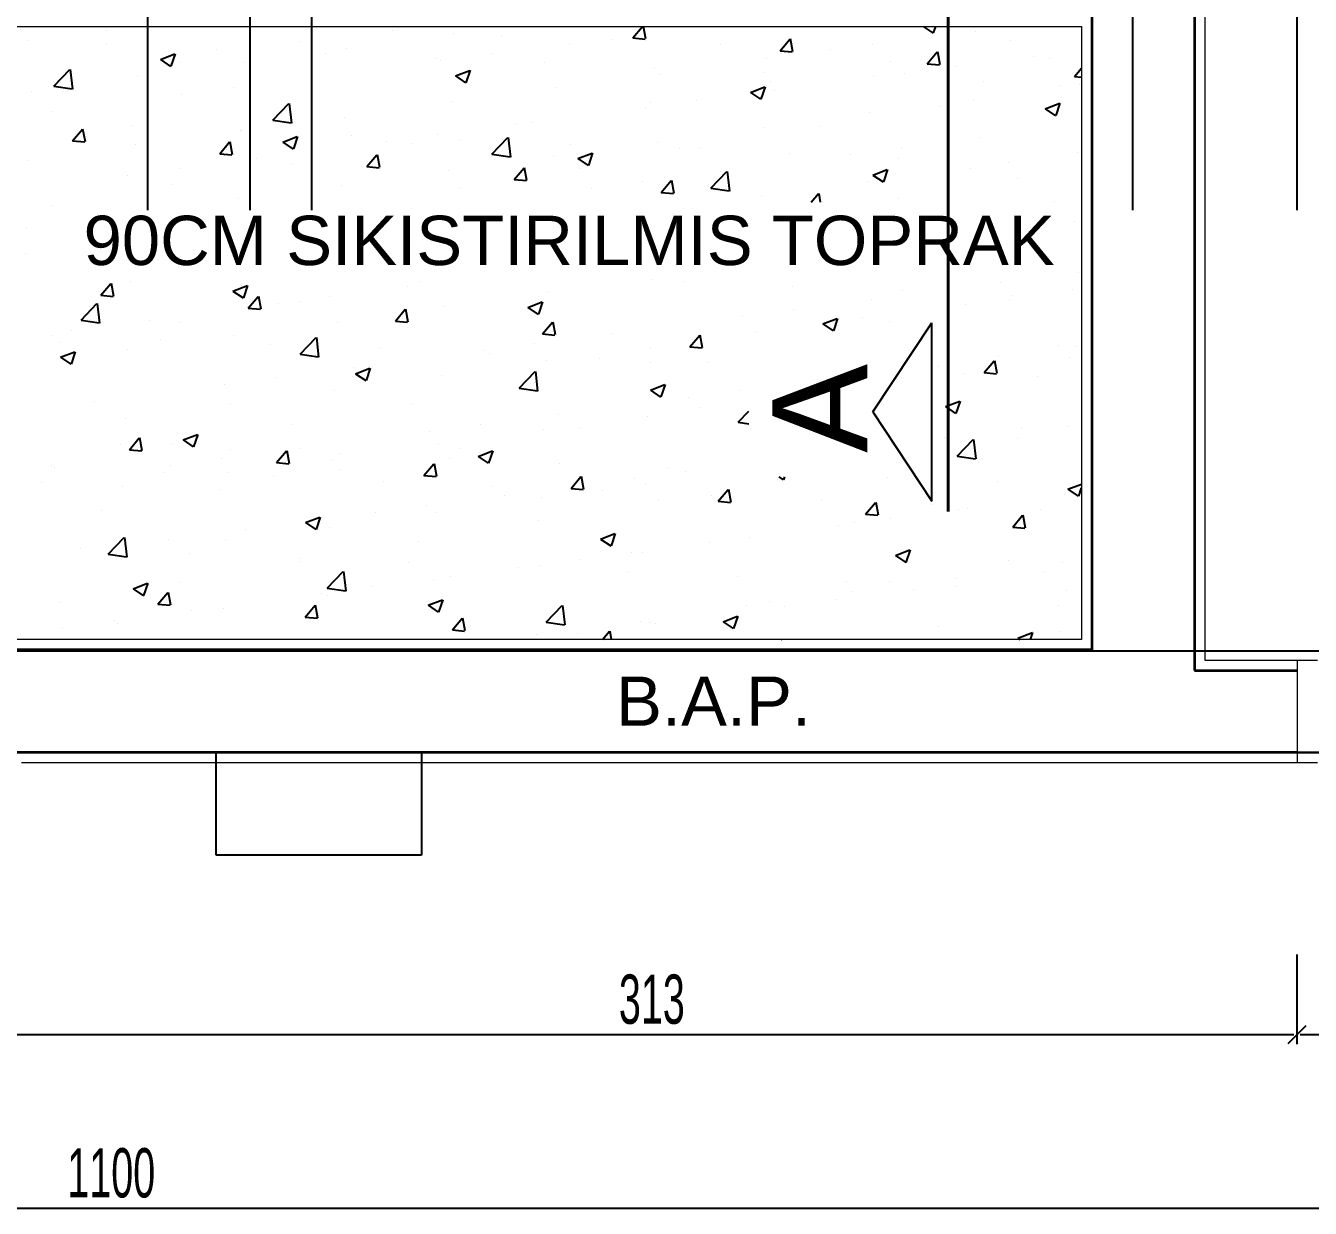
# Model space of a CAD drawing. Header units: inches. Extents: x -7543 to -822, y 102837 to 190349.
# Drawn here: x -836.26547 to -836.23417, y 102837.15639 to 102837.18519 of the extents above; entities that cross this region are included whole.
import ezdxf

# ---------------------------------------------------------------- set-up
doc = ezdxf.new("R2010")
doc.units = ezdxf.units.IN
doc.header["$MEASUREMENT"] = 0
doc.linetypes.add('DASHDOTX2', pattern=[2, 1, -0.5, 0, -0.5])
doc.linetypes.add('DASHED', pattern=[19.05, 12.7, -6.35])
doc.layers.get('Defpoints').update_dxf_attribs({"lineweight": 25})
for name, color, linetype, lineweight in [('AKS', 1, 'Continuous', 25), ('ICOL', 55, 'Continuous', 25), ('KESİT', 7, 'Continuous', 40), ('SIVA', 150, 'Continuous', 15), ('TARAMA', 8, 'Continuous', 25), ('YAZI', 7, 'Continuous', 25)]:
    doc.layers.add(name, color=color, linetype=linetype, lineweight=lineweight)
doc.layers.add('DUVAR', color=7, linetype='Continuous', lineweight=35, true_color=0xfc4642)
doc.layers.add('KAPI', color=7, linetype='Continuous', lineweight=18, true_color=0xffb360)
doc.styles.add('ISIM', font='monos.ttf', dxfattribs={"width": 1.1, "height": 200})
doc.styles.add('OLCU', font='tromand.shx', dxfattribs={"width": 0.6, "height": 12})
doc.styles.add('TURKCE', font='arial.ttf')

msp = doc.modelspace()

# ---------------------------------------------------------------- linework, layer by layer
at = {"layer": 'AKS', "linetype": 'DASHDOTX2', "ltscale": 10}
for p, q in [((-836.262494, 102837.180696), (-836.262494, 102837.317578)), ((-836.259994, 102837.180696), (-836.259994, 102837.317578)), ((-836.258494, 102837.180696), (-836.258494, 102837.317578)), ((-836.238494, 102837.180696), (-836.238494, 102837.317578)), ((-836.236994, 102837.180696), (-836.236994, 102837.317578)), ((-836.234494, 102837.180696), (-836.234494, 102837.317578)), ((-836.333122, 102837.167493), (-836.180362, 102837.167493))]:
    msp.add_line(p, q, dxfattribs=at)
at = {"layer": 'AKS'}
for p, q in [((-836.244832, 102837.175787), (-836.243391, 102837.177958)), ((-836.243391, 102837.173615), (-836.243391, 102837.177958)), ((-836.244832, 102837.175787), (-836.243391, 102837.173615))]:
    msp.add_line(p, q, dxfattribs=at)
at = {"layer": 'Defpoints'}
for p, q in [((-836.320822, 102837.169971), (-836.205822, 102837.169971)), ((-836.260822, 102837.167493), (-836.315822, 102837.167493)), ((-836.260822, 102837.164993), (-836.260822, 102837.167493)), ((-836.210822, 102837.167493), (-836.255822, 102837.167493)), ((-836.255822, 102837.167493), (-836.255822, 102837.164993)), ((-836.255822, 102837.164993), (-836.260822, 102837.164993))]:
    msp.add_line(p, q, dxfattribs=at)
at = {"layer": 'DUVAR'}
for p, q in [((-836.239494, 102837.185425), (-836.239494, 102837.169993)), ((-836.236994, 102837.185425), (-836.236994, 102837.169493)), ((-836.239494, 102837.169993), (-836.265822, 102837.169993)), ((-836.236994, 102837.169493), (-836.234494, 102837.169493)), ((-836.234494, 102837.167493), (-836.265822, 102837.167493))]:
    msp.add_line(p, q, dxfattribs=at)
at = {"layer": 'ICOL'}
for p, q in [((-836.234494, 102837.160388), (-836.234494, 102837.162572)), ((-836.234494, 102837.160388), (-836.234494, 102837.162572)), ((-836.234714, 102837.160402), (-836.234273, 102837.160843)), ((-836.234714, 102837.160402), (-836.234273, 102837.160843)), ((-836.265744, 102837.160622), (-836.234572, 102837.160622)), ((-836.234416, 102837.160622), (-836.224572, 102837.160622)), ((-836.318244, 102837.156393), (-836.2084, 102837.156393))]:
    msp.add_line(p, q, dxfattribs=at)
at = {"layer": 'KAPI'}
for p, q in [((-836.234494, 102837.169743), (-836.234494, 102837.167243)), ((-836.234494, 102837.169743), (-836.233994, 102837.169743)), ((-836.233994, 102837.167243), (-836.234494, 102837.167243))]:
    msp.add_line(p, q, dxfattribs=at)
at = {"layer": 'KESİT', "linetype": 'DASHED'}
msp.add_line((-836.242993, 102837.173364), (-836.242993, 102837.269909), dxfattribs=at)
at = {"layer": 'SIVA'}
for p, q in [((-836.236744, 102837.203625), (-836.236744, 102837.169743)), ((-836.266494, 102837.185175), (-836.239744, 102837.185175)), ((-836.239744, 102837.185175), (-836.239744, 102837.170243)), ((-836.239744, 102837.170243), (-836.321072, 102837.170243)), ((-836.236744, 102837.169743), (-836.234494, 102837.169743)), ((-836.234494, 102837.167243), (-836.265572, 102837.167243))]:
    msp.add_line(p, q, dxfattribs=at)
at = {"layer": 'TARAMA'}
for p, q in [((-836.250675, 102837.184893), (-836.250438, 102837.185175)), ((-836.250361, 102837.184867), (-836.250418, 102837.185175)), ((-836.249055, 102837.185173), (-836.249055, 102837.185173)), ((-836.243602, 102837.185175), (-836.243362, 102837.185013)), ((-836.243347, 102837.185014), (-836.243293, 102837.185175)), ((-836.265398, 102837.184821), (-836.265398, 102837.184821)), ((-836.263504, 102837.18507), (-836.263504, 102837.18507)), ((-836.258774, 102837.184804), (-836.258774, 102837.184804)), ((-836.256542, 102837.185069), (-836.256542, 102837.185069)), ((-836.255042, 102837.184998), (-836.255042, 102837.184998)), ((-836.253873, 102837.184957), (-836.253873, 102837.184957)), ((-836.251204, 102837.184844), (-836.251204, 102837.184844)), ((-836.250675, 102837.184893), (-836.250376, 102837.184866)), ((-836.247088, 102837.184579), (-836.246847, 102837.184866)), ((-836.246775, 102837.184553), (-836.246833, 102837.184867)), ((-836.24232, 102837.185053), (-836.24232, 102837.185053)), ((-836.241485, 102837.184824), (-836.241485, 102837.184824)), ((-836.263496, 102837.184736), (-836.263496, 102837.184736)), ((-836.262183, 102837.184369), (-836.261833, 102837.184503)), ((-836.26192, 102837.184202), (-836.261818, 102837.184504)), ((-836.260826, 102837.184623), (-836.260826, 102837.184623)), ((-836.258157, 102837.18451), (-836.258157, 102837.18451)), ((-836.257639, 102837.184624), (-836.257639, 102837.184624)), ((-836.254107, 102837.184508), (-836.254107, 102837.184508)), ((-836.252213, 102837.184757), (-836.252213, 102837.184757)), ((-836.248535, 102837.184731), (-836.248535, 102837.184731)), ((-836.247088, 102837.184579), (-836.24679, 102837.184553)), ((-836.245866, 102837.184618), (-836.245866, 102837.184618)), ((-836.244846, 102837.184733), (-836.244846, 102837.184733)), ((-836.243502, 102837.184265), (-836.243261, 102837.184552)), ((-836.243188, 102837.184239), (-836.243246, 102837.184553)), ((-836.243197, 102837.184505), (-836.243197, 102837.184505)), ((-836.262183, 102837.184369), (-836.261935, 102837.184201)), ((-836.26169, 102837.184304), (-836.26169, 102837.184304)), ((-836.260165, 102837.184303), (-836.260165, 102837.184303)), ((-836.255488, 102837.184398), (-836.255488, 102837.184398)), ((-836.255359, 102837.184343), (-836.255359, 102837.184343)), ((-836.252819, 102837.184285), (-836.252819, 102837.184285)), ((-836.25015, 102837.184172), (-836.25015, 102837.184172)), ((-836.247413, 102837.184381), (-836.247413, 102837.184381)), ((-836.244401, 102837.184323), (-836.244401, 102837.184323)), ((-836.243502, 102837.184265), (-836.243203, 102837.184239)), ((-836.242816, 102837.184196), (-836.242816, 102837.184196)), ((-836.240922, 102837.184445), (-836.240922, 102837.184445)), ((-836.240528, 102837.184393), (-836.240528, 102837.184393)), ((-836.239916, 102837.183951), (-836.239744, 102837.184157)), ((-836.264781, 102837.183719), (-836.264392, 102837.184125)), ((-836.264321, 102837.183648), (-836.264376, 102837.184123)), ((-836.262732, 102837.183951), (-836.262732, 102837.183951)), ((-836.258516, 102837.183928), (-836.258516, 102837.183928)), ((-836.254998, 102837.183969), (-836.254648, 102837.184103)), ((-836.254998, 102837.183969), (-836.254749, 102837.183801)), ((-836.254734, 102837.183801), (-836.254633, 102837.184104)), ((-836.25001, 102837.184006), (-836.25001, 102837.184006)), ((-836.247481, 102837.184059), (-836.247481, 102837.184059)), ((-836.244812, 102837.183947), (-836.244812, 102837.183947)), ((-836.244068, 102837.184031), (-836.244068, 102837.184031)), ((-836.239916, 102837.183951), (-836.239744, 102837.183936)), ((-836.265329, 102837.183577), (-836.265329, 102837.183577)), ((-836.264781, 102837.183719), (-836.264336, 102837.18365)), ((-836.264606, 102837.183803), (-836.264606, 102837.183803)), ((-836.26041, 102837.183678), (-836.26041, 102837.183678)), ((-836.252536, 102837.183686), (-836.252536, 102837.183686)), ((-836.247812, 102837.183568), (-836.247462, 102837.183703)), ((-836.247812, 102837.183568), (-836.247563, 102837.1834)), ((-836.247549, 102837.183401), (-836.247447, 102837.183703)), ((-836.247317, 102837.183823), (-836.247317, 102837.183823)), ((-836.247225, 102837.183615), (-836.247225, 102837.183615)), ((-836.242143, 102837.183834), (-836.242143, 102837.183834)), ((-836.240287, 102837.183726), (-836.240287, 102837.183726)), ((-836.239784, 102837.183764), (-836.239784, 102837.183764)), ((-836.261662, 102837.183514), (-836.261662, 102837.183514)), ((-836.259445, 102837.182892), (-836.259055, 102837.183297)), ((-836.258985, 102837.182821), (-836.25904, 102837.183295)), ((-836.255103, 102837.183334), (-836.255103, 102837.183334)), ((-836.250233, 102837.183322), (-836.250233, 102837.183322)), ((-836.249119, 102837.183366), (-836.249119, 102837.183366)), ((-836.243203, 102837.183226), (-836.243203, 102837.183226)), ((-836.242381, 102837.183389), (-836.242381, 102837.183389)), ((-836.240627, 102837.183168), (-836.240276, 102837.183302)), ((-836.240363, 102837.183001), (-836.240262, 102837.183303)), ((-836.264819, 102837.183098), (-836.264819, 102837.183098)), ((-836.2577, 102837.182959), (-836.2577, 102837.182959)), ((-836.250371, 102837.183201), (-836.250371, 102837.183201)), ((-836.244907, 102837.183069), (-836.244907, 102837.183069)), ((-836.240627, 102837.183168), (-836.240378, 102837.183)), ((-836.264326, 102837.182387), (-836.264085, 102837.182674)), ((-836.264012, 102837.182361), (-836.26407, 102837.182675)), ((-836.262875, 102837.182753), (-836.262875, 102837.182753)), ((-836.260225, 102837.182639), (-836.260225, 102837.182639)), ((-836.260206, 102837.182641), (-836.260206, 102837.182641)), ((-836.259445, 102837.182892), (-836.259, 102837.182823)), ((-836.253529, 102837.182785), (-836.253529, 102837.182785)), ((-836.253149, 102837.182822), (-836.253149, 102837.182822)), ((-836.247474, 102837.182717), (-836.247474, 102837.182717)), ((-836.246119, 102837.182725), (-836.246119, 102837.182725)), ((-836.264326, 102837.182387), (-836.264027, 102837.182361)), ((-836.262792, 102837.182287), (-836.262792, 102837.182287)), ((-836.26074, 102837.182073), (-836.260499, 102837.18236)), ((-836.260426, 102837.182047), (-836.260484, 102837.182361)), ((-836.259199, 102837.182356), (-836.258849, 102837.18249)), ((-836.259199, 102837.182356), (-836.25895, 102837.182188)), ((-836.258935, 102837.182189), (-836.258834, 102837.182491)), ((-836.257537, 102837.182528), (-836.257537, 102837.182528)), ((-836.256674, 102837.182371), (-836.256674, 102837.182371)), ((-836.256065, 102837.182321), (-836.256065, 102837.182321)), ((-836.255422, 102837.182536), (-836.255422, 102837.182536)), ((-836.254868, 102837.182415), (-836.254868, 102837.182415)), ((-836.254109, 102837.182064), (-836.253719, 102837.18247)), ((-836.253649, 102837.181993), (-836.253704, 102837.182468)), ((-836.252199, 102837.182302), (-836.252199, 102837.182302)), ((-836.250071, 102837.182342), (-836.250071, 102837.182342)), ((-836.242238, 102837.182473), (-836.242238, 102837.182473)), ((-836.26074, 102837.182073), (-836.260441, 102837.182047)), ((-836.257154, 102837.181759), (-836.256913, 102837.182046)), ((-836.25684, 102837.181734), (-836.256898, 102837.182047)), ((-836.254109, 102837.182064), (-836.253664, 102837.181995)), ((-836.252596, 102837.182022), (-836.252596, 102837.182022)), ((-836.252013, 102837.181956), (-836.251663, 102837.18209)), ((-836.25175, 102837.181788), (-836.251648, 102837.182091)), ((-836.24953, 102837.182189), (-836.24953, 102837.182189)), ((-836.249035, 102837.182225), (-836.249035, 102837.182225)), ((-836.246861, 102837.182077), (-836.246861, 102837.182077)), ((-836.245383, 102837.182059), (-836.245383, 102837.182059)), ((-836.244192, 102837.181964), (-836.244192, 102837.181964)), ((-836.244131, 102837.182224), (-836.244131, 102837.182224)), ((-836.239845, 102837.182099), (-836.239845, 102837.182099)), ((-836.265389, 102837.181912), (-836.265389, 102837.181912)), ((-836.261725, 102837.181706), (-836.261725, 102837.181706)), ((-836.259832, 102837.181956), (-836.259832, 102837.181956)), ((-836.258981, 102837.181821), (-836.258981, 102837.181821)), ((-836.257154, 102837.181759), (-836.256855, 102837.181733)), ((-836.255164, 102837.18167), (-836.255164, 102837.18167)), ((-836.253567, 102837.181445), (-836.253326, 102837.181733)), ((-836.253254, 102837.18142), (-836.253311, 102837.181733)), ((-836.252013, 102837.181956), (-836.251765, 102837.181788)), ((-836.251951, 102837.181724), (-836.251951, 102837.181724)), ((-836.244828, 102837.181555), (-836.244478, 102837.18169)), ((-836.244564, 102837.181388), (-836.244463, 102837.18169)), ((-836.242442, 102837.181724), (-836.242442, 102837.181724)), ((-836.241522, 102837.181851), (-836.241522, 102837.181851)), ((-836.262977, 102837.181541), (-836.262977, 102837.181541)), ((-836.253567, 102837.181445), (-836.253268, 102837.181419)), ((-836.250434, 102837.181394), (-836.250434, 102837.181394)), ((-836.249981, 102837.181132), (-836.24974, 102837.181419)), ((-836.249667, 102837.181106), (-836.249725, 102837.181419)), ((-836.248772, 102837.181236), (-836.248383, 102837.181642)), ((-836.248541, 102837.181643), (-836.248541, 102837.181643)), ((-836.248313, 102837.181165), (-836.248368, 102837.18164)), ((-836.244968, 102837.181404), (-836.244968, 102837.181404)), ((-836.244828, 102837.181555), (-836.244579, 102837.181387)), ((-836.241293, 102837.181476), (-836.241293, 102837.181476)), ((-836.261897, 102837.18132), (-836.261897, 102837.18132)), ((-836.257761, 102837.181295), (-836.257761, 102837.181295)), ((-836.254867, 102837.181223), (-836.254867, 102837.181223)), ((-836.251686, 102837.181229), (-836.251686, 102837.181229)), ((-836.249981, 102837.181132), (-836.249682, 102837.181105)), ((-836.248772, 102837.181236), (-836.248328, 102837.181167)), ((-836.247535, 102837.181052), (-836.247535, 102837.181052)), ((-836.24633, 102837.180895), (-836.246154, 102837.181105)), ((-836.2461, 102837.180895), (-836.246139, 102837.181106)), ((-836.264813, 102837.18082), (-836.264813, 102837.18082)), ((-836.260286, 102837.180975), (-836.260286, 102837.180975)), ((-836.244209, 102837.180975), (-836.244209, 102837.180975)), ((-836.240395, 102837.180917), (-836.240395, 102837.180917)), ((-836.239906, 102837.180435), (-836.239906, 102837.180435)), ((-836.26545, 102837.180248), (-836.26545, 102837.180248)), ((-836.265464, 102837.17964), (-836.265464, 102837.17964)), ((-836.239827, 102837.179183), (-836.239827, 102837.179183)), ((-836.263632, 102837.178626), (-836.263391, 102837.178913)), ((-836.263319, 102837.1786), (-836.263377, 102837.178914)), ((-836.262914, 102837.178958), (-836.262914, 102837.178958)), ((-836.260416, 102837.17873), (-836.260065, 102837.178865)), ((-836.260152, 102837.178563), (-836.260051, 102837.178865)), ((-836.256159, 102837.178841), (-836.256159, 102837.178841)), ((-836.255873, 102837.178973), (-836.255873, 102837.178973)), ((-836.250193, 102837.179013), (-836.250193, 102837.179013)), ((-836.249449, 102837.178963), (-836.249449, 102837.178963)), ((-836.24678, 102837.17885), (-836.24678, 102837.17885)), ((-836.241711, 102837.178945), (-836.241711, 102837.178945)), ((-836.263632, 102837.178626), (-836.263334, 102837.1786)), ((-836.260416, 102837.17873), (-836.260167, 102837.178562)), ((-836.260046, 102837.178312), (-836.259805, 102837.178599)), ((-836.259732, 102837.178286), (-836.25979, 102837.1786)), ((-836.258053, 102837.178592), (-836.258053, 102837.178592)), ((-836.252718, 102837.178693), (-836.252718, 102837.178693)), ((-836.244868, 102837.178529), (-836.244868, 102837.178529)), ((-836.244111, 102837.178737), (-836.244111, 102837.178737)), ((-836.241442, 102837.178625), (-836.241442, 102837.178625)), ((-836.239967, 102837.17877), (-836.239967, 102837.17877)), ((-836.264118, 102837.178021), (-836.263729, 102837.178427)), ((-836.263658, 102837.17795), (-836.263714, 102837.178425)), ((-836.260046, 102837.178312), (-836.259747, 102837.178286)), ((-836.259305, 102837.178427), (-836.259305, 102837.178427)), ((-836.258789, 102837.178473), (-836.258789, 102837.178473)), ((-836.25646, 102837.177998), (-836.256219, 102837.178285)), ((-836.256146, 102837.177973), (-836.256204, 102837.178286)), ((-836.255285, 102837.178341), (-836.255285, 102837.178341)), ((-836.25323, 102837.17833), (-836.25288, 102837.178464)), ((-836.25323, 102837.17833), (-836.252981, 102837.178162)), ((-836.252966, 102837.178163), (-836.252865, 102837.178465)), ((-836.246762, 102837.17828), (-836.246762, 102837.17828)), ((-836.242564, 102837.178395), (-836.242564, 102837.178395)), ((-836.2415, 102837.178492), (-836.2415, 102837.178492)), ((-836.264118, 102837.178021), (-836.263673, 102837.177952)), ((-836.262462, 102837.178011), (-836.262462, 102837.178011)), ((-836.261705, 102837.177972), (-836.261705, 102837.177972)), ((-836.257882, 102837.177966), (-836.257882, 102837.177966)), ((-836.25646, 102837.177998), (-836.256161, 102837.177972)), ((-836.252874, 102837.177684), (-836.252632, 102837.177972)), ((-836.25256, 102837.177659), (-836.252618, 102837.177972)), ((-836.248014, 102837.178115), (-836.248014, 102837.178115)), ((-836.246044, 102837.177929), (-836.245694, 102837.178064)), ((-836.246044, 102837.177929), (-836.245795, 102837.177762)), ((-836.245781, 102837.177762), (-836.245679, 102837.178064)), ((-836.245089, 102837.178075), (-836.245089, 102837.178075)), ((-836.244416, 102837.177992), (-836.244416, 102837.177992)), ((-836.264844, 102837.177657), (-836.264844, 102837.177657)), ((-836.264356, 102837.177762), (-836.264356, 102837.177762)), ((-836.260408, 102837.177646), (-836.260408, 102837.177646)), ((-836.258782, 102837.177193), (-836.258393, 102837.177599)), ((-836.258322, 102837.177122), (-836.258377, 102837.177597)), ((-836.252874, 102837.177684), (-836.252575, 102837.177658)), ((-836.251171, 102837.177699), (-836.251171, 102837.177699)), ((-836.249287, 102837.177371), (-836.249046, 102837.177658)), ((-836.248974, 102837.177345), (-836.249031, 102837.177658)), ((-836.247656, 102837.177723), (-836.247656, 102837.177723)), ((-836.264621, 102837.177472), (-836.264621, 102837.177472)), ((-836.262975, 102837.177294), (-836.262975, 102837.177294)), ((-836.262175, 102837.177544), (-836.262175, 102837.177544)), ((-836.259506, 102837.177431), (-836.259506, 102837.177431)), ((-836.256836, 102837.177319), (-836.256836, 102837.177319)), ((-836.254317, 102837.177285), (-836.254317, 102837.177285)), ((-836.253065, 102837.17745), (-836.253065, 102837.17745)), ((-836.250253, 102837.177348), (-836.250253, 102837.177348)), ((-836.249287, 102837.177371), (-836.248988, 102837.177345)), ((-836.240302, 102837.177395), (-836.240302, 102837.177395)), ((-836.239881, 102837.177387), (-836.239881, 102837.177387)), ((-836.264617, 102837.177118), (-836.264267, 102837.177252)), ((-836.264617, 102837.177118), (-836.264368, 102837.17695)), ((-836.264353, 102837.17695), (-836.264252, 102837.177253)), ((-836.258782, 102837.177193), (-836.258337, 102837.177124)), ((-836.254167, 102837.177206), (-836.254167, 102837.177206)), ((-836.252779, 102837.177028), (-836.252779, 102837.177028)), ((-836.251498, 102837.177093), (-836.251498, 102837.177093)), ((-836.250248, 102837.176991), (-836.250248, 102837.176991)), ((-836.248829, 102837.17698), (-836.248829, 102837.17698)), ((-836.243026, 102837.176973), (-836.243026, 102837.176973)), ((-836.242115, 102837.176743), (-836.241874, 102837.17703)), ((-836.241801, 102837.176718), (-836.241859, 102837.177031)), ((-836.241774, 102837.177137), (-836.241774, 102837.177137)), ((-836.240028, 102837.177106), (-836.240028, 102837.177106)), ((-836.257475, 102837.176869), (-836.257475, 102837.176869)), ((-836.257431, 102837.176717), (-836.257081, 102837.176852)), ((-836.257431, 102837.176717), (-836.257182, 102837.176549)), ((-836.257167, 102837.17655), (-836.257066, 102837.176852)), ((-836.255346, 102837.176676), (-836.255346, 102837.176676)), ((-836.253446, 102837.176366), (-836.253056, 102837.176772)), ((-836.252986, 102837.176295), (-836.253041, 102837.17677)), ((-836.243218, 102837.176894), (-836.243218, 102837.176894)), ((-836.242624, 102837.176731), (-836.242624, 102837.176731)), ((-836.242115, 102837.176743), (-836.241816, 102837.176717)), ((-836.240822, 102837.176642), (-836.240822, 102837.176642)), ((-836.26062, 102837.176455), (-836.26062, 102837.176455)), ((-836.259368, 102837.17662), (-836.259368, 102837.17662)), ((-836.253446, 102837.176366), (-836.253001, 102837.176297)), ((-836.253164, 102837.17649), (-836.253164, 102837.17649)), ((-836.250245, 102837.176317), (-836.249895, 102837.176451)), ((-836.249982, 102837.17615), (-836.24988, 102837.176452)), ((-836.263778, 102837.176039), (-836.263778, 102837.176039)), ((-836.257943, 102837.176301), (-836.257943, 102837.176301)), ((-836.250245, 102837.176317), (-836.249997, 102837.176149)), ((-836.249329, 102837.176143), (-836.249329, 102837.176143)), ((-836.248077, 102837.176307), (-836.248077, 102837.176307)), ((-836.24306, 102837.175916), (-836.24271, 102837.176051)), ((-836.242796, 102837.175749), (-836.242695, 102837.176051)), ((-836.260469, 102837.175981), (-836.260469, 102837.175981)), ((-836.256079, 102837.17599), (-836.256079, 102837.17599)), ((-836.252487, 102837.175727), (-836.252487, 102837.175727)), ((-836.24905, 102837.175893), (-836.24905, 102837.175893)), ((-836.24811, 102837.175538), (-836.247853, 102837.175806)), ((-836.24306, 102837.175916), (-836.242811, 102837.175749)), ((-836.263036, 102837.175629), (-836.263036, 102837.175629)), ((-836.258995, 102837.175489), (-836.258995, 102837.175489)), ((-836.25438, 102837.175478), (-836.25438, 102837.175478)), ((-836.251965, 102837.175393), (-836.251965, 102837.175393)), ((-836.250314, 102837.175684), (-836.250314, 102837.175684)), ((-836.24811, 102837.175538), (-836.247853, 102837.175498)), ((-836.241196, 102837.175415), (-836.241196, 102837.175415)), ((-836.240088, 102837.175441), (-836.240088, 102837.175441)), ((-836.262939, 102837.174865), (-836.262698, 102837.175152)), ((-836.262625, 102837.174839), (-836.262683, 102837.175153)), ((-836.261632, 102837.175105), (-836.261282, 102837.175239)), ((-836.261632, 102837.175105), (-836.261383, 102837.174937)), ((-836.261368, 102837.174937), (-836.261267, 102837.175239)), ((-836.255632, 102837.175313), (-836.255632, 102837.175313)), ((-836.25284, 102837.175364), (-836.25284, 102837.175364)), ((-836.24309, 102837.175165), (-836.24309, 102837.175165)), ((-836.242773, 102837.174711), (-836.242384, 102837.175116)), ((-836.242313, 102837.17464), (-836.242369, 102837.175115)), ((-836.241308, 102837.175144), (-836.241308, 102837.175144)), ((-836.263148, 102837.174989), (-836.263148, 102837.174989)), ((-836.262939, 102837.174865), (-836.26264, 102837.174839)), ((-836.261911, 102837.174989), (-836.261911, 102837.174989)), ((-836.260479, 102837.174876), (-836.260479, 102837.174876)), ((-836.259352, 102837.174551), (-836.259111, 102837.174838)), ((-836.259039, 102837.174525), (-836.259096, 102837.174839)), ((-836.25879, 102837.174897), (-836.25879, 102837.174897)), ((-836.25781, 102837.174764), (-836.25781, 102837.174764)), ((-836.255407, 102837.175012), (-836.255407, 102837.175012)), ((-836.254881, 102837.174892), (-836.254881, 102837.174892)), ((-836.254446, 102837.174704), (-836.254096, 102837.174838)), ((-836.254183, 102837.174537), (-836.254081, 102837.174839)), ((-836.244341, 102837.175), (-836.244341, 102837.175)), ((-836.242685, 102837.175066), (-836.242685, 102837.175066)), ((-836.264827, 102837.174488), (-836.264827, 102837.174488)), ((-836.261935, 102837.174483), (-836.261935, 102837.174483)), ((-836.260684, 102837.174648), (-836.260684, 102837.174648)), ((-836.259352, 102837.174551), (-836.259054, 102837.174525)), ((-836.258004, 102837.174637), (-836.258004, 102837.174637)), ((-836.255766, 102837.174237), (-836.255525, 102837.174525)), ((-836.255452, 102837.174212), (-836.25551, 102837.174525)), ((-836.255141, 102837.174651), (-836.255141, 102837.174651)), ((-836.254446, 102837.174704), (-836.254198, 102837.174536)), ((-836.252472, 102837.174538), (-836.252472, 102837.174538)), ((-836.244224, 102837.174644), (-836.244224, 102837.174644)), ((-836.242773, 102837.174711), (-836.242329, 102837.174642)), ((-836.264763, 102837.17443), (-836.264763, 102837.17443)), ((-836.262094, 102837.174317), (-836.262094, 102837.174317)), ((-836.260529, 102837.174317), (-836.260529, 102837.174317)), ((-836.259425, 102837.174205), (-836.259425, 102837.174205)), ((-836.257797, 102837.174392), (-836.257797, 102837.174392)), ((-836.255766, 102837.174237), (-836.255467, 102837.174211)), ((-836.25218, 102837.173923), (-836.251939, 102837.174211)), ((-836.251866, 102837.173898), (-836.251924, 102837.174211)), ((-836.250644, 102837.174171), (-836.250644, 102837.174171)), ((-836.249803, 102837.174425), (-836.249803, 102837.174425)), ((-836.249393, 102837.174335), (-836.249393, 102837.174335)), ((-836.24714, 102837.174143), (-836.24714, 102837.174143)), ((-836.24712, 102837.174209), (-836.247012, 102837.174136)), ((-836.246997, 102837.174136), (-836.246973, 102837.174209)), ((-836.244465, 102837.1742), (-836.244465, 102837.1742)), ((-836.265093, 102837.174067), (-836.265093, 102837.174067)), ((-836.263096, 102837.173965), (-836.263096, 102837.173965)), ((-836.260713, 102837.173891), (-836.260713, 102837.173891)), ((-836.256756, 102837.174092), (-836.256756, 102837.174092)), ((-836.254087, 102837.173979), (-836.254087, 102837.173979)), ((-836.25218, 102837.173923), (-836.251881, 102837.173897)), ((-836.251418, 102837.173866), (-836.251418, 102837.173866)), ((-836.250375, 102837.174019), (-836.250375, 102837.174019)), ((-836.248593, 102837.17361), (-836.248352, 102837.173897)), ((-836.24828, 102837.173584), (-836.248338, 102837.173898)), ((-836.241795, 102837.174087), (-836.241795, 102837.174087)), ((-836.240075, 102837.173903), (-836.239744, 102837.17403)), ((-836.240075, 102837.173903), (-836.239826, 102837.173735)), ((-836.239812, 102837.173736), (-836.239744, 102837.173938)), ((-836.253802, 102837.173755), (-836.253802, 102837.173755)), ((-836.2529, 102837.173699), (-836.2529, 102837.173699)), ((-836.250056, 102837.173643), (-836.250056, 102837.173643)), ((-836.248749, 102837.173754), (-836.248749, 102837.173754)), ((-836.248593, 102837.17361), (-836.248295, 102837.173584)), ((-836.246079, 102837.173641), (-836.246079, 102837.173641)), ((-836.245007, 102837.173296), (-836.244766, 102837.173583)), ((-836.244693, 102837.17327), (-836.244751, 102837.173584)), ((-836.24341, 102837.173528), (-836.24341, 102837.173528)), ((-836.240149, 102837.173777), (-836.240149, 102837.173777)), ((-836.263629, 102837.17339), (-836.263629, 102837.17339)), ((-836.258648, 102837.173091), (-836.258297, 102837.173226)), ((-836.258384, 102837.172924), (-836.258283, 102837.173226)), ((-836.256948, 102837.173341), (-836.256948, 102837.173341)), ((-836.255696, 102837.173506), (-836.255696, 102837.173506)), ((-836.255468, 102837.173347), (-836.255468, 102837.173347)), ((-836.245007, 102837.173296), (-836.244708, 102837.17327)), ((-836.242746, 102837.173402), (-836.242746, 102837.173402)), ((-836.242511, 102837.173442), (-836.242511, 102837.173442)), ((-836.241421, 102837.172982), (-836.24118, 102837.173269)), ((-836.241107, 102837.172957), (-836.241165, 102837.17327)), ((-836.240741, 102837.173415), (-836.240741, 102837.173415)), ((-836.260105, 102837.172925), (-836.260105, 102837.172925)), ((-836.258648, 102837.173091), (-836.258399, 102837.172924)), ((-836.258065, 102837.172972), (-836.258065, 102837.172972)), ((-836.252972, 102837.173142), (-836.252972, 102837.173142)), ((-836.245657, 102837.173028), (-836.245657, 102837.173028)), ((-836.245272, 102837.173082), (-836.245272, 102837.173082)), ((-836.244405, 102837.173193), (-836.244405, 102837.173193)), ((-836.241421, 102837.172982), (-836.241122, 102837.172956)), ((-836.263455, 102837.172323), (-836.263066, 102837.172729)), ((-836.262995, 102837.172252), (-836.263051, 102837.172727)), ((-836.261999, 102837.172676), (-836.261999, 102837.172676)), ((-836.26059, 102837.172652), (-836.26059, 102837.172652)), ((-836.255888, 102837.172642), (-836.255888, 102837.172642)), ((-836.251462, 102837.172691), (-836.251112, 102837.172825)), ((-836.251462, 102837.172691), (-836.251213, 102837.172523)), ((-836.251198, 102837.172524), (-836.251097, 102837.172826)), ((-836.248814, 102837.172613), (-836.248814, 102837.172613)), ((-836.247839, 102837.17273), (-836.247839, 102837.17273)), ((-836.264143, 102837.172448), (-836.264143, 102837.172448)), ((-836.263455, 102837.172323), (-836.263011, 102837.172254)), ((-836.263251, 102837.172511), (-836.263251, 102837.172511)), ((-836.263157, 102837.1723), (-836.263157, 102837.1723)), ((-836.261474, 102837.172335), (-836.261474, 102837.172335)), ((-836.250708, 102837.172363), (-836.250708, 102837.172363)), ((-836.250436, 102837.172355), (-836.250436, 102837.172355)), ((-836.244276, 102837.172291), (-836.243926, 102837.172425)), ((-836.244276, 102837.172291), (-836.244028, 102837.172123)), ((-836.244013, 102837.172123), (-836.243911, 102837.172425)), ((-836.258805, 102837.172222), (-836.258805, 102837.172222)), ((-836.258804, 102837.172141), (-836.258804, 102837.172141)), ((-836.256136, 102837.172109), (-836.256136, 102837.172109)), ((-836.253467, 102837.171996), (-836.253467, 102837.171996)), ((-836.252961, 102837.172035), (-836.252961, 102837.172035)), ((-836.25196, 102837.172199), (-836.25196, 102837.172199)), ((-836.241515, 102837.172161), (-836.241515, 102837.172161)), ((-836.24021, 102837.172112), (-836.24021, 102837.172112)), ((-836.26172, 102837.171641), (-836.26172, 102837.171641)), ((-836.258119, 102837.171495), (-836.25773, 102837.171901)), ((-836.257659, 102837.171424), (-836.257714, 102837.171899)), ((-836.255528, 102837.171683), (-836.255528, 102837.171683)), ((-836.255118, 102837.171783), (-836.255118, 102837.171783)), ((-836.250798, 102837.171884), (-836.250798, 102837.171884)), ((-836.248128, 102837.171771), (-836.248128, 102837.171771)), ((-836.245459, 102837.171658), (-836.245459, 102837.171658)), ((-836.244431, 102837.171661), (-836.244431, 102837.171661)), ((-836.242807, 102837.171737), (-836.242807, 102837.171737)), ((-836.240669, 102837.171886), (-836.240669, 102837.171886)), ((-836.262849, 102837.171479), (-836.262499, 102837.171613)), ((-836.262849, 102837.171479), (-836.2626, 102837.171311)), ((-836.262585, 102837.171312), (-836.262484, 102837.171614)), ((-836.262245, 102837.171104), (-836.262004, 102837.171391)), ((-836.261931, 102837.171078), (-836.261989, 102837.171392)), ((-836.258263, 102837.171369), (-836.258263, 102837.171369)), ((-836.258119, 102837.171495), (-836.257674, 102837.171426)), ((-836.257011, 102837.171534), (-836.257011, 102837.171534)), ((-836.245332, 102837.171417), (-836.245332, 102837.171417)), ((-836.243827, 102837.17147), (-836.243827, 102837.17147)), ((-836.24279, 102837.171545), (-836.24279, 102837.171545)), ((-836.240121, 102837.171433), (-836.240121, 102837.171433)), ((-836.264636, 102837.17114), (-836.264636, 102837.17114)), ((-836.262245, 102837.171104), (-836.261946, 102837.171078)), ((-836.258659, 102837.17079), (-836.258418, 102837.171077)), ((-836.258345, 102837.170764), (-836.258403, 102837.171078)), ((-836.258125, 102837.171308), (-836.258125, 102837.171308)), ((-836.255663, 102837.171078), (-836.255313, 102837.171213)), ((-836.255663, 102837.171078), (-836.255414, 102837.170911)), ((-836.255399, 102837.170911), (-836.255298, 102837.171213)), ((-836.252783, 102837.170668), (-836.252393, 102837.171073)), ((-836.252323, 102837.170597), (-836.252378, 102837.171072)), ((-836.2479, 102837.171065), (-836.2479, 102837.171065)), ((-836.247346, 102837.17116), (-836.247346, 102837.17116)), ((-836.246972, 102837.171056), (-836.246972, 102837.171056)), ((-836.24572, 102837.171221), (-836.24572, 102837.171221)), ((-836.240316, 102837.171063), (-836.240316, 102837.171063)), ((-836.263314, 102837.170704), (-836.263314, 102837.170704)), ((-836.261421, 102837.170953), (-836.261421, 102837.170953)), ((-836.260651, 102837.170988), (-836.260651, 102837.170988)), ((-836.258659, 102837.17079), (-836.25836, 102837.170764)), ((-836.255072, 102837.170476), (-836.254831, 102837.170764)), ((-836.254759, 102837.170451), (-836.254816, 102837.170764)), ((-836.248477, 102837.170678), (-836.248127, 102837.170812)), ((-836.248214, 102837.170511), (-836.248112, 102837.170813)), ((-836.264566, 102837.170539), (-836.264566, 102837.170539)), ((-836.263218, 102837.170636), (-836.263218, 102837.170636)), ((-836.255072, 102837.170476), (-836.254773, 102837.17045)), ((-836.252783, 102837.170668), (-836.252338, 102837.170599)), ((-836.252023, 102837.170391), (-836.252023, 102837.170391)), ((-836.251418, 102837.170243), (-836.251245, 102837.17045)), ((-836.251192, 102837.170243), (-836.25123, 102837.17045)), ((-836.250497, 102837.17069), (-836.250497, 102837.17069)), ((-836.250262, 102837.170659), (-836.250262, 102837.170659)), ((-836.25013, 102837.170641), (-836.25013, 102837.170641)), ((-836.248477, 102837.170678), (-836.248229, 102837.17051)), ((-836.243232, 102837.170563), (-836.243232, 102837.170563)), ((-836.241292, 102837.170277), (-836.240942, 102837.170412)), ((-836.240984, 102837.170243), (-836.240927, 102837.170412)), ((-836.240271, 102837.170448), (-836.240271, 102837.170448)), ((-836.253022, 102837.17037), (-836.253022, 102837.17037)), ((-836.24706, 102837.170243), (-836.247057, 102837.170246)), ((-836.247042, 102837.170243), (-836.247042, 102837.170244)), ((-836.241292, 102837.170277), (-836.241241, 102837.170243))]:
    msp.add_line(p, q, dxfattribs=at)

# ---------------------------------------------------------------- texts
at = {"layer": 'AKS', "style": 'ISIM', "width": 1.1}
msp.add_text('A', height=0.00231, rotation=90, dxfattribs=at).set_placement((-836.244965, 102837.174797))
at = {"layer": 'ICOL', "style": 'OLCU', "width": 0.6}
for s, p in [('313', (-836.251015, 102837.160886)), ('1100', (-836.264453, 102837.156657))]:
    msp.add_text(s, height=0.0012, dxfattribs=at).set_placement(p)
at = {"layer": 'YAZI', "style": 'TURKCE'}
for s, p in [('90CM SIKISTIRILMIS TOPRAK', (-836.264056, 102837.179363)), ('B.A.P.', (-836.251084, 102837.168142))]:
    msp.add_text(s, height=0.0012, dxfattribs=at).set_placement(p)

doc.saveas('drawing.dxf')
